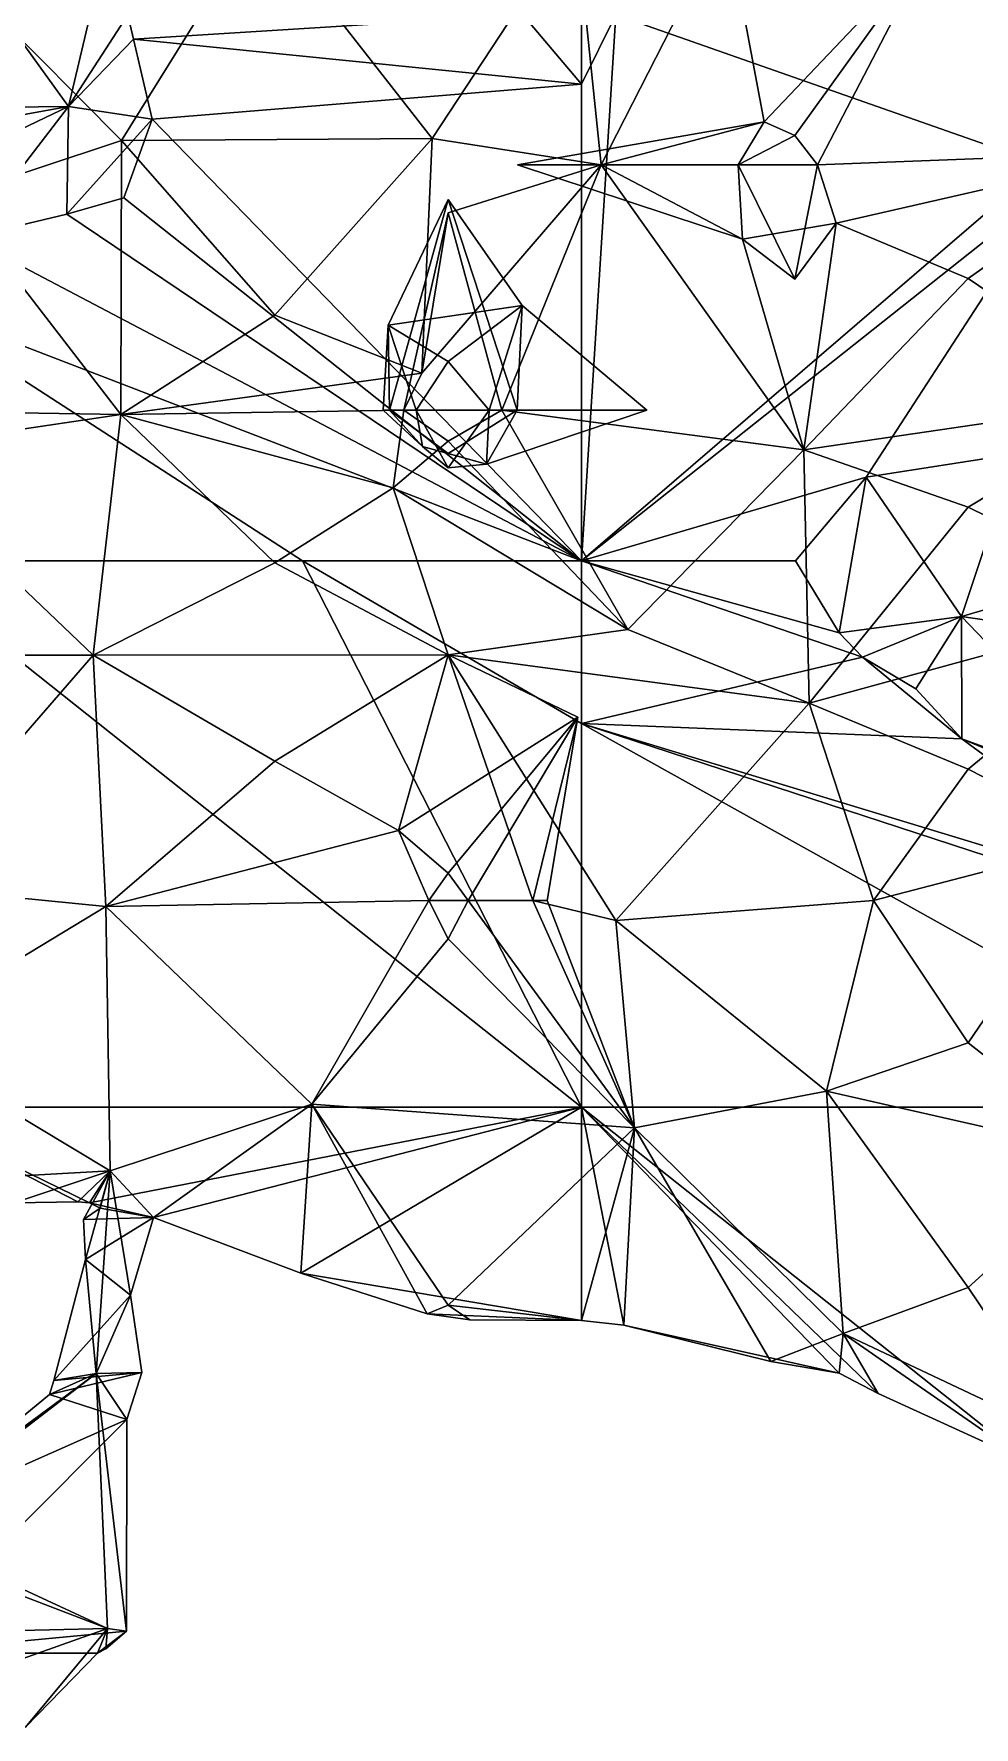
# Model space of a CAD drawing. Extents: x 290095 to 295679, y 4553756 to 4561441.
# Drawn here: x 291780.2 to 291848.5, y 4553946.9 to 4554070 of the extents above; entities that cross this region are included whole.
import ezdxf

# ---------------------------------------------------------------- set-up
doc = ezdxf.new("R2010")
doc.units = 0
doc.layers.add('Au_ppm_Pref_-_0_5', color=7, linetype='CONTINUOUS')

msp = doc.modelspace()

# ---------------------------------------------------------------- linework, layer by layer
at = {"layer": 'Au_ppm_Pref_-_0_5'}
for points in [[(291772.78, 4554078.45, 1895.9), (291786.69, 4554081.49, 1898.76), (291782.73, 4554064.67, 1897.18)], [(291782.73, 4554064.67, 1897.18), (291786.69, 4554081.49, 1898.76), (291787.03, 4554071.34, 1898.77)], [(291845.44, 4554076.38, 1881.38), (291861.1, 4554061.36, 1882.17), (291859.3, 4554079.81, 1878.59)], [(291762.95, 4554064.46, 1897.41), (291772.78, 4554078.45, 1895.9), (291782.73, 4554064.67, 1897.18)], [(291796.63, 4554078.38, 1871.17), (291777.22, 4554071.6, 1870.89), (291786.57, 4554062.22, 1872.17)], [(291796.63, 4554078.38, 1871.17), (291786.57, 4554062.22, 1872.17), (291809.16, 4554062.36, 1872.07)], [(291796.63, 4554078.38, 1871.17), (291809.16, 4554062.36, 1872.07), (291819.59, 4554078.25, 1872.46)], [(291821.44, 4554060.44, 1877.54), (291819.59, 4554078.25, 1872.46), (291809.16, 4554062.36, 1872.07)], [(291830.51, 4554078.25, 1877.62), (291819.59, 4554078.25, 1872.46), (291821.44, 4554060.44, 1877.54)], [(291833.29, 4554063.57, 1882.77), (291830.51, 4554078.25, 1877.62), (291821.44, 4554060.44, 1877.54)], [(291833.29, 4554063.57, 1882.77), (291845.44, 4554076.38, 1881.38), (291830.51, 4554078.25, 1877.62)], [(291833.29, 4554063.57, 1882.77), (291835.51, 4554062.58, 1883.48), (291845.44, 4554076.38, 1881.38)], [(291845.44, 4554076.38, 1881.38), (291835.51, 4554062.58, 1883.48), (291837.16, 4554060.43, 1883.54)], [(291845.44, 4554076.38, 1881.38), (291837.16, 4554060.43, 1883.54), (291861.1, 4554061.36, 1882.17)], [(291777.22, 4554071.6, 1870.89), (291774.3, 4554058.14, 1875.22), (291786.57, 4554062.22, 1872.17)], [(291782.73, 4554064.67, 1897.18), (291787.03, 4554071.34, 1898.77), (291787.44, 4554069.58, 1898.9)], [(291815.73, 4554071.34, 1895.47), (291787.44, 4554069.58, 1898.9), (291787.03, 4554071.34, 1898.77)], [(291820, 4554066.3, 1895.47), (291787.44, 4554069.58, 1898.9), (291815.73, 4554071.34, 1895.47)], [(291820, 4554071.34, 1894.98), (291820, 4554066.3, 1895.47), (291815.73, 4554071.34, 1895.47)], [(291820, 4554031.65, 1898.85), (291822.5, 4554071.34, 1895.47), (291853.5, 4554060.47, 1902.62)], [(291820, 4554071.34, 1894.98), (291822.5, 4554071.34, 1895.47), (291820, 4554066.3, 1895.47)], [(291820, 4554031.65, 1898.85), (291820, 4554066.3, 1895.47), (291822.5, 4554071.34, 1895.47)], [(291853.5, 4554060.47, 1902.62), (291822.5, 4554071.34, 1895.47), (291854.61, 4554071.11, 1901.8)], [(291788.79, 4554063.77, 1899.31), (291782.73, 4554064.67, 1897.18), (291787.44, 4554069.58, 1898.9)], [(291820, 4554066.3, 1895.47), (291788.79, 4554063.77, 1899.31), (291787.44, 4554069.58, 1898.9)], [(291820, 4554066.3, 1895.47), (291820, 4554031.65, 1898.85), (291788.79, 4554063.77, 1899.31)], [(291762.95, 4554064.46, 1897.41), (291782.73, 4554064.67, 1897.18), (291765.11, 4554061.5, 1897.45)], [(291770, 4554058.59, 1897.45), (291765.11, 4554061.5, 1897.45), (291782.73, 4554064.67, 1897.18)], [(291775.39, 4554055.13, 1897.46), (291770, 4554058.59, 1897.45), (291782.73, 4554064.67, 1897.18)], [(291775.39, 4554055.13, 1897.46), (291782.73, 4554064.67, 1897.18), (291782.6, 4554056.85, 1899.1)], [(291782.6, 4554056.85, 1899.1), (291782.73, 4554064.67, 1897.18), (291788.79, 4554063.77, 1899.31)], [(291786.74, 4554058.05, 1900.1), (291782.6, 4554056.85, 1899.1), (291788.79, 4554063.77, 1899.31)], [(291786.74, 4554058.05, 1900.1), (291788.79, 4554063.77, 1899.31), (291820, 4554031.65, 1898.85)], [(291815.36, 4554060.43, 1882.77), (291831.39, 4554060.43, 1884.71), (291833.29, 4554063.57, 1882.77)], [(291815.36, 4554060.43, 1882.77), (291833.29, 4554063.57, 1882.77), (291821.44, 4554060.44, 1877.54)], [(291833.29, 4554063.57, 1882.77), (291831.39, 4554060.43, 1884.71), (291835.51, 4554062.58, 1883.48)], [(291786.57, 4554062.22, 1872.17), (291774.3, 4554058.14, 1875.22), (291786.52, 4554042.3, 1875.83)], [(291797.72, 4554049.52, 1873.19), (291786.57, 4554062.22, 1872.17), (291786.52, 4554042.3, 1875.83)], [(291809.16, 4554062.36, 1872.07), (291786.57, 4554062.22, 1872.17), (291797.72, 4554049.52, 1873.19)], [(291808.41, 4554045.31, 1876.83), (291809.16, 4554062.36, 1872.07), (291797.72, 4554049.52, 1873.19)], [(291821.44, 4554060.44, 1877.54), (291809.16, 4554062.36, 1872.07), (291808.41, 4554045.31, 1876.83)], [(291837.16, 4554060.43, 1883.54), (291835.51, 4554062.58, 1883.48), (291831.39, 4554060.43, 1884.71)], [(291861.1, 4554061.36, 1882.17), (291837.16, 4554060.43, 1883.54), (291838.5, 4554056.21, 1882.77)], [(291838.5, 4554056.21, 1882.77), (291848.11, 4554052.17, 1879.58), (291861.1, 4554061.36, 1882.17)], [(291848.11, 4554052.17, 1879.58), (291861.1, 4554043.39, 1876.63), (291861.1, 4554061.36, 1882.17)], [(291808.41, 4554045.31, 1876.83), (291810.31, 4554056.95, 1881.61), (291821.44, 4554060.44, 1877.54)], [(291821.44, 4554060.44, 1877.54), (291810.31, 4554056.95, 1881.61), (291814.21, 4554042.61, 1878.66)], [(291821.44, 4554060.44, 1877.54), (291814.21, 4554042.61, 1878.66), (291836.16, 4554039.73, 1878.7)], [(291831.7, 4554055.04, 1882.77), (291815.36, 4554060.43, 1882.77), (291821.44, 4554060.44, 1877.54)], [(291831.7, 4554055.04, 1882.77), (291831.39, 4554060.43, 1884.71), (291815.36, 4554060.43, 1882.77)], [(291854.55, 4554059.07, 1902.96), (291820, 4554031.65, 1898.85), (291853.5, 4554060.47, 1902.62)], [(291831.7, 4554055.04, 1882.77), (291821.44, 4554060.44, 1877.54), (291836.16, 4554039.73, 1878.7)], [(291831.7, 4554055.04, 1882.77), (291835.51, 4554052.12, 1885.54), (291831.39, 4554060.43, 1884.71)], [(291835.51, 4554052.12, 1885.54), (291837.16, 4554060.43, 1883.54), (291831.39, 4554060.43, 1884.71)], [(291838.5, 4554056.21, 1882.77), (291837.16, 4554060.43, 1883.54), (291835.51, 4554052.12, 1885.54)], [(291767.07, 4554042.61, 1876.83), (291786.52, 4554042.3, 1875.83), (291774.3, 4554058.14, 1875.22)], [(291782.6, 4554056.85, 1899.1), (291786.74, 4554058.05, 1900.1), (291820, 4554031.65, 1898.85)], [(291840.69, 4554037.75, 1901.8), (291820, 4554031.65, 1898.85), (291854.55, 4554059.07, 1902.96)], [(291851.56, 4554039.43, 1903.42), (291840.69, 4554037.75, 1901.8), (291854.55, 4554059.07, 1902.96)], [(291775.39, 4554055.13, 1897.46), (291782.6, 4554056.85, 1899.1), (291820, 4554031.65, 1898.85)], [(291805.95, 4554048.79, 1888.71), (291810.31, 4554057.93, 1883.6), (291806.06, 4554042.61, 1886.7)], [(291815.69, 4554050.22, 1888.71), (291810.31, 4554057.93, 1883.6), (291805.95, 4554048.79, 1888.71)], [(291810.31, 4554057.93, 1883.6), (291815.34, 4554042.61, 1886.33), (291806.06, 4554042.61, 1886.7)], [(291810.31, 4554056.95, 1881.61), (291808.41, 4554045.31, 1876.83), (291807.1, 4554042.61, 1878.34)], [(291810.31, 4554056.95, 1881.61), (291807.1, 4554042.61, 1878.34), (291814.21, 4554042.61, 1878.66)], [(291815.69, 4554050.22, 1888.71), (291815.34, 4554042.61, 1886.33), (291810.31, 4554057.93, 1883.6)], [(291838.5, 4554056.21, 1882.77), (291835.51, 4554052.12, 1885.54), (291831.7, 4554055.04, 1882.77)], [(291838.5, 4554056.21, 1882.77), (291831.7, 4554055.04, 1882.77), (291836.16, 4554039.73, 1878.7)], [(291838.5, 4554056.21, 1882.77), (291836.16, 4554039.73, 1878.7), (291848.11, 4554052.17, 1879.58)], [(291770, 4554050.89, 1895.47), (291775.39, 4554055.13, 1897.46), (291820, 4554031.65, 1898.85)], [(291836.16, 4554039.73, 1878.7), (291861.1, 4554043.39, 1876.63), (291848.11, 4554052.17, 1879.58)], [(291770, 4554050.89, 1895.47), (291799.73, 4554031.65, 1895.47), (291770, 4554031.65, 1890.52)], [(291820, 4554031.65, 1898.85), (291799.73, 4554031.65, 1895.47), (291770, 4554050.89, 1895.47)], [(291808.41, 4554045.31, 1876.83), (291797.72, 4554049.52, 1873.19), (291786.52, 4554042.3, 1875.83)], [(291805.95, 4554048.79, 1888.71), (291810.31, 4554046.15, 1889.88), (291815.69, 4554050.22, 1888.71)], [(291815.69, 4554050.22, 1888.71), (291810.31, 4554046.15, 1889.88), (291813.29, 4554042.61, 1890.11)], [(291815.69, 4554050.22, 1888.71), (291813.29, 4554042.61, 1890.11), (291824.74, 4554042.61, 1888.71)], [(291824.74, 4554042.61, 1888.71), (291815.34, 4554042.61, 1886.33), (291815.69, 4554050.22, 1888.71)], [(291805.59, 4554042.61, 1888.71), (291808, 4554042.61, 1889.79), (291805.95, 4554048.79, 1888.71)], [(291805.95, 4554048.79, 1888.71), (291806.06, 4554042.61, 1886.7), (291805.59, 4554042.61, 1888.71)], [(291805.95, 4554048.79, 1888.71), (291808, 4554042.61, 1889.79), (291810.31, 4554046.15, 1889.88)], [(291813.29, 4554042.61, 1890.11), (291810.31, 4554046.15, 1889.88), (291808, 4554042.61, 1889.79)], [(291807.1, 4554042.61, 1878.34), (291808.41, 4554045.31, 1876.83), (291786.52, 4554042.3, 1875.83)], [(291836.16, 4554039.73, 1878.7), (291848.11, 4554035.57, 1873.24), (291861.1, 4554043.39, 1876.63)], [(291848.11, 4554035.57, 1873.24), (291862.58, 4554028.45, 1869.68), (291861.1, 4554043.39, 1876.63)], [(291767.07, 4554042.61, 1876.83), (291768.91, 4554039.69, 1871.34), (291786.52, 4554042.3, 1875.83)], [(291784.52, 4554024.8, 1871.82), (291786.52, 4554042.3, 1875.83), (291768.91, 4554039.69, 1871.34)], [(291797.72, 4554031.52, 1874.58), (291786.52, 4554042.3, 1875.83), (291784.52, 4554024.8, 1871.82)], [(291807.1, 4554042.61, 1878.34), (291786.52, 4554042.3, 1875.83), (291806.32, 4554036.96, 1876.83)], [(291806.32, 4554036.96, 1876.83), (291786.52, 4554042.3, 1875.83), (291797.72, 4554031.52, 1874.58)], [(291808.45, 4554039.97, 1888.71), (291808, 4554042.61, 1889.79), (291805.59, 4554042.61, 1888.71)], [(291805.59, 4554042.61, 1888.71), (291806.06, 4554042.61, 1886.7), (291808.45, 4554039.97, 1888.71)], [(291808.45, 4554039.97, 1888.71), (291806.06, 4554042.61, 1886.7), (291810.31, 4554039.45, 1887.65)], [(291815.34, 4554042.61, 1886.33), (291810.31, 4554039.45, 1887.65), (291806.06, 4554042.61, 1886.7)], [(291807.1, 4554042.61, 1878.34), (291806.32, 4554036.96, 1876.83), (291810.31, 4554040.35, 1877.58)], [(291814.21, 4554042.61, 1878.66), (291807.1, 4554042.61, 1878.34), (291810.31, 4554040.35, 1877.58)], [(291808.45, 4554039.97, 1888.71), (291810.31, 4554038.41, 1890.11), (291808, 4554042.61, 1889.79)], [(291810.31, 4554038.41, 1890.11), (291813.29, 4554042.61, 1890.11), (291808, 4554042.61, 1889.79)], [(291814.21, 4554042.61, 1878.66), (291810.31, 4554040.35, 1877.58), (291823.38, 4554026.66, 1876.34)], [(291813.09, 4554038.69, 1888.71), (291813.29, 4554042.61, 1890.11), (291810.31, 4554038.41, 1890.11)], [(291813.09, 4554038.69, 1888.71), (291810.31, 4554039.45, 1887.65), (291815.34, 4554042.61, 1886.33)], [(291824.74, 4554042.61, 1888.71), (291813.29, 4554042.61, 1890.11), (291813.09, 4554038.69, 1888.71)], [(291813.09, 4554038.69, 1888.71), (291815.34, 4554042.61, 1886.33), (291824.74, 4554042.61, 1888.71)], [(291836.16, 4554039.73, 1878.7), (291814.21, 4554042.61, 1878.66), (291823.38, 4554026.66, 1876.34)], [(291768.91, 4554039.69, 1871.34), (291765.42, 4554024.8, 1866.07), (291784.52, 4554024.8, 1871.82)], [(291823.38, 4554026.66, 1876.34), (291810.31, 4554040.35, 1877.58), (291806.32, 4554036.96, 1876.83)], [(291813.09, 4554038.69, 1888.71), (291810.31, 4554038.41, 1890.11), (291808.45, 4554039.97, 1888.71)], [(291808.45, 4554039.97, 1888.71), (291810.31, 4554039.45, 1887.65), (291813.09, 4554038.69, 1888.71)], [(291836.16, 4554039.73, 1878.7), (291823.38, 4554026.66, 1876.34), (291836.55, 4554021.31, 1871.39)], [(291836.16, 4554039.73, 1878.7), (291836.55, 4554021.31, 1871.39), (291848.11, 4554035.57, 1873.24)], [(291840.69, 4554037.75, 1901.8), (291851.56, 4554039.43, 1903.42), (291847.61, 4554027.62, 1899.81)], [(291847.61, 4554027.62, 1899.81), (291851.56, 4554039.43, 1903.42), (291860.71, 4554031.42, 1904.32)], [(291840.69, 4554037.75, 1901.8), (291835.55, 4554031.65, 1901.28), (291820, 4554031.65, 1898.85)], [(291835.55, 4554031.65, 1901.28), (291840.69, 4554037.75, 1901.8), (291838.72, 4554026.44, 1900.29)], [(291847.61, 4554027.62, 1899.81), (291838.72, 4554026.44, 1900.29), (291840.69, 4554037.75, 1901.8)], [(291806.32, 4554036.96, 1876.83), (291797.72, 4554031.52, 1874.58), (291810.32, 4554024.82, 1870.92)], [(291806.32, 4554036.96, 1876.83), (291810.32, 4554024.82, 1870.92), (291823.38, 4554026.66, 1876.34)], [(291836.55, 4554021.31, 1871.39), (291862.58, 4554028.45, 1869.68), (291848.11, 4554035.57, 1873.24)], [(291820, 4553991.97, 1887.5), (291770, 4553991.97, 1886.51), (291770, 4554031.65, 1890.52)], [(291770, 4554031.65, 1890.52), (291799.73, 4554031.65, 1895.47), (291820, 4553991.97, 1887.5)], [(291797.72, 4554031.52, 1874.58), (291784.52, 4554024.8, 1871.82), (291810.32, 4554024.82, 1870.92)], [(291799.73, 4554031.65, 1895.47), (291820, 4554019.85, 1895.47), (291820, 4553991.97, 1887.5)], [(291799.73, 4554031.65, 1895.47), (291820, 4554031.65, 1898.85), (291820, 4554019.85, 1895.47)], [(291820, 4554031.65, 1898.85), (291838.72, 4554026.44, 1900.29), (291840.43, 4554024.67, 1900.05)], [(291820, 4554031.65, 1898.85), (291835.55, 4554031.65, 1901.28), (291838.72, 4554026.44, 1900.29)], [(291820, 4554031.65, 1898.85), (291840.43, 4554024.67, 1900.05), (291820, 4554019.85, 1895.47)], [(291847.61, 4554027.62, 1899.81), (291860.71, 4554031.42, 1904.32), (291869.43, 4554024.42, 1901.82)], [(291836.55, 4554021.31, 1871.39), (291848.11, 4554016.53, 1867.7), (291862.58, 4554028.45, 1869.68)], [(291847.61, 4554027.62, 1899.81), (291840.43, 4554024.67, 1900.05), (291838.72, 4554026.44, 1900.29)], [(291840.43, 4554024.67, 1900.05), (291847.61, 4554027.62, 1899.81), (291844.3, 4554022.36, 1899.64)], [(291847.61, 4554027.62, 1899.81), (291847.64, 4554018.72, 1898.62), (291844.3, 4554022.36, 1899.64)], [(291847.64, 4554018.72, 1898.62), (291847.61, 4554027.62, 1899.81), (291860.71, 4554013.97, 1898.25)], [(291860.71, 4554013.97, 1898.25), (291847.61, 4554027.62, 1899.81), (291869.43, 4554024.42, 1901.82)], [(291858.16, 4554011.39, 1867.62), (291862.58, 4554028.45, 1869.68), (291848.11, 4554016.53, 1867.7)], [(291823.38, 4554026.66, 1876.34), (291810.32, 4554024.82, 1870.92), (291836.55, 4554021.31, 1871.39)], [(291784.52, 4554024.8, 1871.82), (291797.72, 4554017.11, 1874.26), (291810.32, 4554024.82, 1870.92)], [(291806.71, 4554012.07, 1876.83), (291810.32, 4554024.82, 1870.92), (291797.72, 4554017.11, 1874.26)], [(291819.73, 4554020.29, 1876.83), (291810.32, 4554024.82, 1870.92), (291806.71, 4554012.07, 1876.83)], [(291819.73, 4554020.29, 1876.83), (291816.46, 4554006.98, 1873.93), (291810.32, 4554024.82, 1870.92)], [(291816.46, 4554006.98, 1873.93), (291822.5, 4554005.53, 1870.15), (291810.32, 4554024.82, 1870.92)], [(291836.55, 4554021.31, 1871.39), (291810.32, 4554024.82, 1870.92), (291822.5, 4554005.53, 1870.15)], [(291769.98, 4554008.06, 1871.25), (291784.52, 4554024.8, 1871.82), (291765.42, 4554024.8, 1866.07)], [(291769.98, 4554008.06, 1871.25), (291785.43, 4554006.55, 1876.7), (291784.52, 4554024.8, 1871.82)], [(291797.72, 4554017.11, 1874.26), (291784.52, 4554024.8, 1871.82), (291785.43, 4554006.55, 1876.7)], [(291840.43, 4554024.67, 1900.05), (291847.64, 4554018.72, 1898.62), (291820, 4554019.85, 1895.47)], [(291840.43, 4554024.67, 1900.05), (291844.3, 4554022.36, 1899.64), (291847.64, 4554018.72, 1898.62)], [(291836.55, 4554021.31, 1871.39), (291822.5, 4554005.53, 1870.15), (291841.22, 4554006.98, 1867.64)], [(291836.55, 4554021.31, 1871.39), (291841.22, 4554006.98, 1867.64), (291848.11, 4554016.53, 1867.7)], [(291806.71, 4554012.07, 1876.83), (291810.31, 4554008.96, 1877.49), (291819.73, 4554020.29, 1876.83)], [(291819.73, 4554020.29, 1876.83), (291810.31, 4554008.96, 1877.49), (291811.76, 4554006.98, 1877.51)], [(291819.73, 4554020.29, 1876.83), (291811.76, 4554006.98, 1877.51), (291817.52, 4554006.98, 1876.83)], [(291817.52, 4554006.98, 1876.83), (291816.46, 4554006.98, 1873.93), (291819.73, 4554020.29, 1876.83)], [(291847.64, 4554018.72, 1898.62), (291864.56, 4554006.31, 1895.89), (291820, 4554019.85, 1895.47)], [(291864.56, 4554006.31, 1895.89), (291870, 4554003.49, 1895.47), (291820, 4554019.85, 1895.47)], [(291870, 4553991.97, 1890.88), (291820, 4553991.97, 1887.5), (291820, 4554019.85, 1895.47)], [(291820, 4554019.85, 1895.47), (291870, 4554003.49, 1895.47), (291870, 4553991.97, 1890.88)], [(291847.64, 4554018.72, 1898.62), (291859.97, 4554013.59, 1898.19), (291864.56, 4554006.31, 1895.89)], [(291847.64, 4554018.72, 1898.62), (291860.71, 4554013.97, 1898.25), (291859.97, 4554013.59, 1898.19)], [(291806.71, 4554012.07, 1876.83), (291797.72, 4554017.11, 1874.26), (291785.43, 4554006.55, 1876.7)], [(291841.22, 4554006.98, 1867.64), (291858.16, 4554011.39, 1867.62), (291848.11, 4554016.53, 1867.7)], [(291785.43, 4554006.55, 1876.7), (291808.9, 4554006.98, 1877.5), (291806.71, 4554012.07, 1876.83)], [(291806.71, 4554012.07, 1876.83), (291808.9, 4554006.98, 1877.5), (291810.31, 4554008.96, 1877.49)], [(291841.22, 4554006.98, 1867.64), (291848.11, 4553996.63, 1867.44), (291858.16, 4554011.39, 1867.62)], [(291858.16, 4554011.39, 1867.62), (291848.11, 4553996.63, 1867.44), (291858.61, 4553988.39, 1869.56)], [(291811.76, 4554006.98, 1877.51), (291810.31, 4554008.96, 1877.49), (291808.9, 4554006.98, 1877.5)], [(291769.98, 4554008.06, 1871.25), (291769.67, 4553996.99, 1878.09), (291785.43, 4554006.55, 1876.7)], [(291785.76, 4553987.32, 1882.92), (291785.43, 4554006.55, 1876.7), (291769.67, 4553996.99, 1878.09)], [(291808.9, 4554006.98, 1877.5), (291785.43, 4554006.55, 1876.7), (291800.4, 4553992.17, 1879.09)], [(291785.76, 4553987.32, 1882.92), (291800.4, 4553992.17, 1879.09), (291785.43, 4554006.55, 1876.7)], [(291810.31, 4554004.2, 1877.75), (291808.9, 4554006.98, 1877.5), (291800.4, 4553992.17, 1879.09)], [(291810.31, 4554004.2, 1877.75), (291811.76, 4554006.98, 1877.51), (291808.9, 4554006.98, 1877.5)], [(291811.76, 4554006.98, 1877.51), (291810.31, 4554004.2, 1877.75), (291823.85, 4553990.46, 1876.96)], [(291817.52, 4554006.98, 1876.83), (291811.76, 4554006.98, 1877.51), (291823.85, 4553990.46, 1876.96)], [(291816.46, 4554006.98, 1873.93), (291823.85, 4553990.46, 1876.96), (291822.5, 4554005.53, 1870.15)], [(291816.46, 4554006.98, 1873.93), (291817.52, 4554006.98, 1876.83), (291823.85, 4553990.46, 1876.96)], [(291841.22, 4554006.98, 1867.64), (291822.5, 4554005.53, 1870.15), (291837.8, 4553993.11, 1872.14)], [(291837.8, 4553993.11, 1872.14), (291848.11, 4553996.63, 1867.44), (291841.22, 4554006.98, 1867.64)], [(291837.8, 4553993.11, 1872.14), (291822.5, 4554005.53, 1870.15), (291823.85, 4553990.46, 1876.96)], [(291810.31, 4554004.2, 1877.75), (291800.4, 4553992.17, 1879.09), (291823.85, 4553990.46, 1876.96)], [(291785.76, 4553987.32, 1882.92), (291769.67, 4553996.99, 1878.09), (291764.14, 4553986.13, 1882.35)], [(291837.8, 4553993.11, 1872.14), (291858.61, 4553988.39, 1869.56), (291848.11, 4553996.63, 1867.44)], [(291823.85, 4553990.46, 1876.96), (291839.02, 4553975.51, 1878.12), (291837.8, 4553993.11, 1872.14)], [(291837.8, 4553993.11, 1872.14), (291839.02, 4553975.51, 1878.12), (291848.11, 4553978.86, 1873.39)], [(291837.8, 4553993.11, 1872.14), (291848.11, 4553978.86, 1873.39), (291858.61, 4553988.39, 1869.56)], [(291783.39, 4553985.09, 1883.11), (291778.78, 4553985, 1882.97), (291770, 4553991.97, 1886.51)], [(291770, 4553991.97, 1886.51), (291784.24, 4553985.01, 1883.08), (291783.39, 4553985.09, 1883.11)], [(291784.24, 4553985.01, 1883.08), (291770, 4553991.97, 1886.51), (291820, 4553991.97, 1887.5)], [(291820, 4553991.97, 1887.5), (291788.91, 4553983.94, 1882.6), (291784.24, 4553985.01, 1883.08)], [(291800.4, 4553992.17, 1879.09), (291785.76, 4553987.32, 1882.92), (291788.91, 4553983.94, 1882.6)], [(291799.61, 4553979.9, 1880.66), (291800.4, 4553992.17, 1879.09), (291788.91, 4553983.94, 1882.6)], [(291820, 4553991.97, 1887.5), (291799.61, 4553979.9, 1880.66), (291788.91, 4553983.94, 1882.6)], [(291800.4, 4553992.17, 1879.09), (291799.61, 4553979.9, 1880.66), (291808.79, 4553976.94, 1879.27)], [(291820, 4553976.45, 1879.23), (291799.61, 4553979.9, 1880.66), (291820, 4553991.97, 1887.5)], [(291800.4, 4553992.17, 1879.09), (291808.79, 4553976.94, 1879.27), (291810.31, 4553977.57, 1878.9)], [(291800.4, 4553992.17, 1879.09), (291810.31, 4553977.57, 1878.9), (291823.85, 4553990.46, 1876.96)], [(291823.09, 4553976.11, 1879.33), (291820, 4553976.45, 1879.23), (291820, 4553991.97, 1887.5)], [(291838.73, 4553972.62, 1878.88), (291823.09, 4553976.11, 1879.33), (291820, 4553991.97, 1887.5)], [(291841.56, 4553971.16, 1878.35), (291838.73, 4553972.62, 1878.88), (291820, 4553991.97, 1887.5)], [(291852.55, 4553966.14, 1876.67), (291841.56, 4553971.16, 1878.35), (291820, 4553991.97, 1887.5)], [(291870, 4553991.97, 1890.88), (291852.55, 4553966.14, 1876.67), (291820, 4553991.97, 1887.5)], [(291823.85, 4553990.46, 1876.96), (291810.31, 4553977.57, 1878.9), (291820, 4553976.45, 1879.23)], [(291823.09, 4553976.11, 1879.33), (291823.85, 4553990.46, 1876.96), (291820, 4553976.45, 1879.23)], [(291823.85, 4553990.46, 1876.96), (291823.09, 4553976.11, 1879.33), (291833.76, 4553973.47, 1878.88)], [(291833.76, 4553973.47, 1878.88), (291839.02, 4553975.51, 1878.12), (291823.85, 4553990.46, 1876.96)], [(291848.11, 4553978.86, 1873.39), (291855.63, 4553967.65, 1875.62), (291858.61, 4553988.39, 1869.56)], [(291785.76, 4553987.32, 1882.92), (291764.14, 4553986.13, 1882.35), (291778.78, 4553985, 1882.97)], [(291785.76, 4553987.32, 1882.92), (291778.78, 4553985, 1882.97), (291783.39, 4553985.09, 1883.11)], [(291784.24, 4553985.01, 1883.08), (291785.76, 4553987.32, 1882.92), (291783.39, 4553985.09, 1883.11)], [(291785.76, 4553987.32, 1882.92), (291783.82, 4553983.8, 1882.43), (291783.95, 4553980.89, 1880.88)], [(291785.76, 4553987.32, 1882.92), (291785.03, 4553984.63, 1882.9), (291783.82, 4553983.8, 1882.43)], [(291785.76, 4553987.32, 1882.92), (291783.95, 4553980.89, 1880.88), (291784.74, 4553972.6, 1876.2)], [(291785.76, 4553987.32, 1882.92), (291784.24, 4553985.01, 1883.08), (291785.03, 4553984.63, 1882.9)], [(291785.76, 4553987.32, 1882.92), (291784.74, 4553972.6, 1876.2), (291787.23, 4553978.29, 1879.56)], [(291788.91, 4553983.94, 1882.6), (291785.76, 4553987.32, 1882.92), (291787.23, 4553978.29, 1879.56)], [(291785.03, 4553984.63, 1882.9), (291788.91, 4553983.94, 1882.6), (291783.82, 4553983.8, 1882.43)], [(291784.24, 4553985.01, 1883.08), (291788.91, 4553983.94, 1882.6), (291785.03, 4553984.63, 1882.9)], [(291783.82, 4553983.8, 1882.43), (291788.91, 4553983.94, 1882.6), (291783.95, 4553980.89, 1880.88)], [(291788.91, 4553983.94, 1882.6), (291787.23, 4553978.29, 1879.56), (291783.95, 4553980.89, 1880.88)], [(291781.66, 4553972.1, 1877.97), (291783.95, 4553980.89, 1880.88), (291787.23, 4553978.29, 1879.56)], [(291784.74, 4553972.6, 1876.2), (291783.95, 4553980.89, 1880.88), (291781.66, 4553972.1, 1877.97)], [(291820, 4553976.45, 1879.23), (291808.79, 4553976.94, 1879.27), (291799.61, 4553979.9, 1880.66)], [(291788.06, 4553972.67, 1877.44), (291781.66, 4553972.1, 1877.97), (291787.23, 4553978.29, 1879.56)], [(291787.23, 4553978.29, 1879.56), (291784.74, 4553972.6, 1876.2), (291788.06, 4553972.67, 1877.44)], [(291848.11, 4553978.86, 1873.39), (291839.02, 4553975.51, 1878.12), (291855.63, 4553967.65, 1875.62)], [(291811.89, 4553976.51, 1879.1), (291810.31, 4553977.57, 1878.9), (291808.79, 4553976.94, 1879.27)], [(291820, 4553976.45, 1879.23), (291811.89, 4553976.51, 1879.1), (291808.79, 4553976.94, 1879.27)], [(291820, 4553976.45, 1879.23), (291810.31, 4553977.57, 1878.9), (291811.89, 4553976.51, 1879.1)], [(291838.73, 4553972.62, 1878.88), (291833.76, 4553973.47, 1878.88), (291823.09, 4553976.11, 1879.33)], [(291839.02, 4553975.51, 1878.12), (291833.76, 4553973.47, 1878.88), (291838.73, 4553972.62, 1878.88)], [(291841.56, 4553971.16, 1878.35), (291839.02, 4553975.51, 1878.12), (291838.73, 4553972.62, 1878.88)], [(291852.55, 4553966.14, 1876.67), (291839.02, 4553975.51, 1878.12), (291841.56, 4553971.16, 1878.35)], [(291855.63, 4553967.65, 1875.62), (291839.02, 4553975.51, 1878.12), (291852.55, 4553966.14, 1876.67)], [(291784.74, 4553972.6, 1876.2), (291769.94, 4553961.69, 1875.56), (291769.99, 4553961.29, 1875.42)], [(291784.74, 4553972.6, 1876.2), (291770, 4553961.75, 1875.59), (291769.94, 4553961.69, 1875.56)], [(291784.74, 4553972.6, 1876.2), (291769.99, 4553961.29, 1875.42), (291785.56, 4553954.07, 1870.02)], [(291784.74, 4553972.6, 1876.2), (291781.33, 4553971.07, 1877.64), (291770, 4553961.75, 1875.59)], [(291781.66, 4553972.1, 1877.97), (291788.06, 4553972.67, 1877.44), (291781.33, 4553971.07, 1877.64)], [(291786.95, 4553969.27, 1876.33), (291781.33, 4553971.07, 1877.64), (291788.06, 4553972.67, 1877.44)], [(291781.33, 4553971.07, 1877.64), (291784.74, 4553972.6, 1876.2), (291781.66, 4553972.1, 1877.97)], [(291788.06, 4553972.67, 1877.44), (291784.74, 4553972.6, 1876.2), (291786.95, 4553969.27, 1876.33)], [(291786.95, 4553969.27, 1876.33), (291784.74, 4553972.6, 1876.2), (291786.93, 4553953.87, 1870.77)], [(291786.93, 4553953.87, 1870.77), (291784.74, 4553972.6, 1876.2), (291785.56, 4553954.07, 1870.02)], [(291781.33, 4553971.07, 1877.64), (291786.95, 4553969.27, 1876.33), (291770, 4553961.75, 1875.59)], [(291786.93, 4553953.87, 1870.77), (291770, 4553952.28, 1872.16), (291786.95, 4553969.27, 1876.33)], [(291786.95, 4553969.27, 1876.33), (291770, 4553952.28, 1872.16), (291770, 4553961.75, 1875.59)], [(291769.99, 4553961.29, 1875.42), (291768.66, 4553960.55, 1875.02), (291785.56, 4553954.07, 1870.02)], [(291761.25, 4553953.52, 1870.98), (291785.56, 4553954.07, 1870.02), (291768.66, 4553960.55, 1875.02)], [(291785.56, 4553954.07, 1870.02), (291761.25, 4553953.52, 1870.98), (291770, 4553948.54, 1871.14)], [(291779.59, 4553946.9, 1870.94), (291785.56, 4553954.07, 1870.02), (291770, 4553948.54, 1871.14)], [(291784.84, 4553952.28, 1870.44), (291770, 4553952.28, 1872.16), (291786.93, 4553953.87, 1870.77)], [(291784.84, 4553952.28, 1870.44), (291785.56, 4553954.07, 1870.02), (291779.59, 4553946.9, 1870.94)], [(291785.44, 4553952.6, 1870.48), (291785.56, 4553954.07, 1870.02), (291784.84, 4553952.28, 1870.44)], [(291785.44, 4553952.6, 1870.48), (291784.84, 4553952.28, 1870.44), (291786.93, 4553953.87, 1870.77)], [(291786.93, 4553953.87, 1870.77), (291785.56, 4553954.07, 1870.02), (291785.44, 4553952.6, 1870.48)], [(291779.59, 4553946.9, 1870.94), (291770, 4553952.28, 1872.16), (291784.84, 4553952.28, 1870.44)]]:
    msp.add_3dface(points, dxfattribs=at)

doc.saveas('drawing.dxf')
